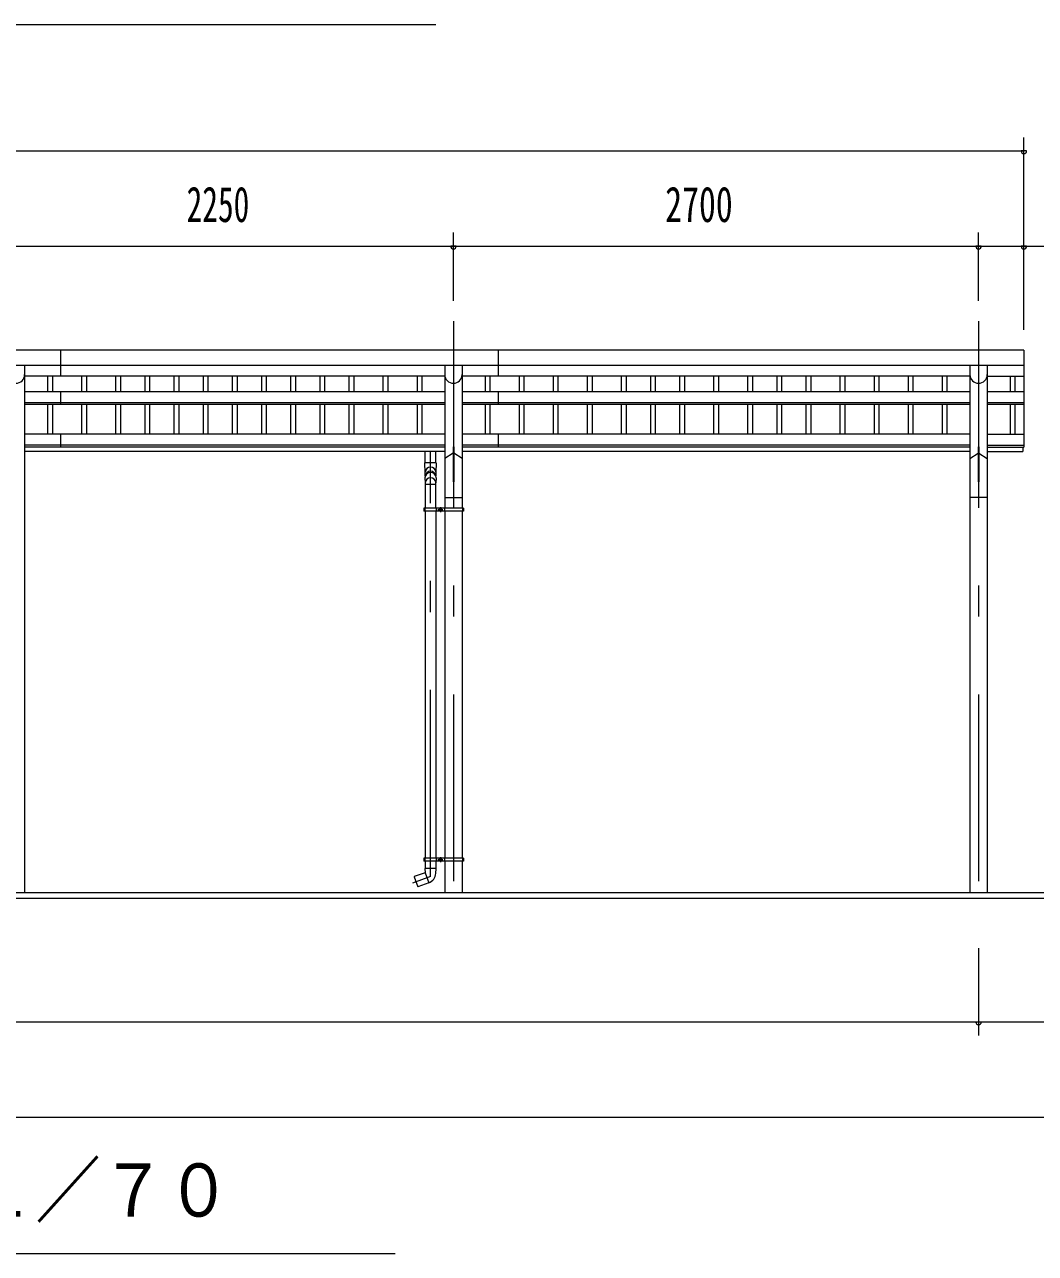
# Model space of a CAD drawing. Units: millimetres, scale not verified. Extents: x -31992 to 32005, y -14700 to 14700.
# Drawn here: x -1331 to 3867, y 1303 to 7623 of the extents above; entities that cross this region are included whole.
import ezdxf
from ezdxf.enums import TextEntityAlignment as Align

# ---------------------------------------------------------------- set-up
doc = ezdxf.new("R2010")
doc.units = ezdxf.units.MM
doc.header["$LTSCALE"] = 80
doc.linetypes.add('USER3', pattern=[24, 12, -5, 2, -5])
for name, color, linetype, lineweight in [('0-2_1-07BOLD', 7, 'Continuous', 18), ('0-3_1-27CENTER', 3, 'USER3', 18), ('0-4_1-47THIN', 4, 'Continuous', 18), ('0-5_1-57DIM', 3, 'Continuous', 18)]:
    doc.layers.add(name, color=color, linetype=linetype, lineweight=lineweight)
doc.styles.add('ＭＳ ゴシック', font='')
doc.styles.get('ＭＳ ゴシック').set_extended_font_data('MS Gothic')

msp = doc.modelspace()

# ---------------------------------------------------------------- linework, layer by layer
at = {"layer": '0-2_1-07BOLD'}
for p, q in [((-1145.62, 5947.54), (-1145.62, 5815.14)), ((1104.38, 5947.54), (1104.38, 5815.14)), ((3807.38, 5947.54), (3807.38, 5448.34)), ((-6858.63, 5870.39), (3807.38, 5870.39)), ((-1331.07, 5870.39), (-1331.07, 3157.54)), ((829.83, 5815.14), (-1331.07, 5815.14)), ((829.82, 5870.39), (829.82, 5135.54)), ((918.92, 5870.39), (918.92, 5135.54)), ((3529.83, 5815.14), (918.93, 5815.14)), ((3529.83, 5870.39), (3529.83, 3157.54)), ((3618.93, 5870.39), (3618.93, 3157.54)), ((3618.93, 5815.14), (3807.38, 5815.14)), ((-1331.07, 5735.83), (829.83, 5735.83)), ((-1145.62, 5735.83), (-1145.62, 5669.9)), ((918.93, 5735.83), (3529.83, 5735.83)), ((1104.38, 5735.83), (1104.38, 5669.9)), ((3618.93, 5735.83), (3807.38, 5735.83)), ((-1331.07, 5678.13), (829.83, 5678.13)), ((-1331.07, 5669.9), (829.83, 5669.9)), ((918.93, 5678.13), (3529.83, 5678.13)), ((918.93, 5669.9), (3529.83, 5669.9)), ((3618.93, 5678.13), (3807.38, 5678.13)), ((3618.93, 5669.9), (3807.38, 5669.9)), ((829.83, 5515.32), (-1331.07, 5515.32)), ((-1145.62, 5515.32), (-1145.62, 5448.34)), ((3529.83, 5515.32), (918.93, 5515.32)), ((1104.38, 5515.32), (1104.38, 5448.34)), ((3618.93, 5515.32), (3807.38, 5515.32)), ((829.83, 5460.21), (-1331.07, 5460.21)), ((829.83, 5448.34), (-1331.07, 5448.34)), ((872.13, 5450.76), (876.63, 5450.76)), ((876.63, 5450.76), (876.63, 5270.12)), ((3529.83, 5460.21), (918.93, 5460.21)), ((3529.83, 5448.34), (918.93, 5448.34)), ((3572.13, 5450.76), (3572.13, 5270.12)), ((3576.63, 5450.76), (3572.13, 5450.76)), ((3576.63, 5450.76), (3576.63, 5270.12)), ((3618.93, 5460.21), (3807.38, 5460.21)), ((3618.93, 5448.34), (3807.38, 5448.34)), ((3802.38, 5448.34), (3802.38, 5427.54)), ((829.83, 5427.54), (-1331.07, 5427.54)), ((728.88, 5367.92), (728.88, 5427.54)), ((783.88, 5367.92), (783.88, 5427.54)), ((872.13, 5418.05), (829.83, 5390.12)), ((918.92, 5390.12), (876.63, 5418.05)), ((3529.83, 5427.54), (918.93, 5427.54)), ((3529.83, 5390.12), (3572.13, 5418.06)), ((3576.63, 5418.06), (3618.93, 5390.12)), ((3618.93, 5427.54), (3802.38, 5427.54)), ((785.87, 5367.92), (726.88, 5367.92)), ((728.88, 5318.25), (726.88, 5367.92)), ((728.88, 5300.16), (728.88, 5318.25)), ((785.87, 5367.92), (783.88, 5318.25)), ((783.88, 5318.25), (783.88, 5300.15)), ((728.88, 5258.27), (783.88, 5258.27)), ((785.87, 5291.18), (783.88, 5265.21)), ((783.88, 5135.54), (783.88, 5265.21)), ((3576.63, 5270.12), (3572.13, 5270.12)), ((829.83, 5189.54), (918.92, 5189.54)), ((3618.93, 5189.54), (3529.83, 5189.54)), ((926.62, 5135.54), (721.17, 5135.54)), ((721.17, 5135.54), (721.17, 5119.54)), ((727.27, 5127.54), (721.17, 5127.54)), ((727.27, 5135.54), (727.27, 5119.54)), ((728.87, 5119.54), (728.87, 3335.54)), ((783.88, 5119.54), (783.88, 3335.54)), ((785.48, 5135.54), (785.48, 5119.54)), ((801.85, 5130.43), (801.85, 5124.65)), ((806.85, 5121.77), (801.85, 5124.65)), ((811.85, 5124.65), (806.85, 5121.77)), ((811.85, 5130.43), (811.85, 5124.65)), ((828.22, 5135.54), (828.22, 5119.54)), ((829.83, 5119.54), (829.83, 3335.54)), ((918.93, 5119.54), (918.93, 3335.54)), ((920.52, 5135.54), (920.52, 5119.54)), ((926.62, 5127.54), (920.52, 5127.54)), ((721.17, 3335.54), (721.17, 3319.54)), ((926.62, 3335.54), (721.17, 3335.54)), ((727.27, 3327.54), (721.17, 3327.54)), ((926.62, 3319.54), (721.17, 3319.54)), ((727.27, 3335.54), (727.27, 3319.54)), ((728.87, 3319.54), (728.87, 3282.63)), ((783.88, 3319.54), (783.88, 3282.63)), ((785.48, 3335.54), (785.48, 3319.54)), ((806.85, 3333.31), (801.85, 3330.43)), ((801.85, 3330.43), (801.85, 3324.65)), ((811.85, 3330.43), (806.85, 3333.31)), ((828.22, 3335.54), (828.22, 3319.54)), ((829.83, 3319.54), (829.83, 3157.54)), ((918.93, 3319.54), (918.93, 3157.54)), ((920.52, 3335.54), (920.52, 3319.54)), ((926.62, 3327.54), (920.52, 3327.54)), ((926.62, 3335.54), (926.62, 3319.54)), ((672.67, 3239.64), (691.3, 3188.43)), ((728.87, 3260.63), (672.96, 3240.28)), ((785.38, 3282.63), (727.37, 3282.63)), ((783.62, 3256.84), (785.38, 3282.63)), ((747.41, 3208.85), (691.3, 3188.43)), ((4124.38, 3127.54), (-7175.62, 3127.54))]:
    msp.add_line(p, q, dxfattribs=at)
for points in [[(3807.38, 5947.54), (-6858.63, 5947.54), (-6858.63, 5448.34)], [(872.13, 5450.76), (872.13, 5270.12), (876.63, 5270.12)], [(726.88, 5291.05), (728.88, 5265.21), (728.88, 5135.54)], [(926.62, 5135.54), (926.62, 5119.54), (721.17, 5119.54)], [(811.85, 5130.43), (806.85, 5133.31), (801.85, 5130.43)], [(811.85, 3330.43), (811.85, 3324.65), (806.85, 3321.77), (801.85, 3324.65)], [(727.38, 3282.63), (728.87, 3260.63), (747.69, 3208.95)], [(3974.38, 3157.54), (-7025.62, 3157.54), (-7025.62, 3127.54)]]:
    msp.add_lwpolyline(points, dxfattribs=at)
for centre, radius in [((806.85, 5127.54), 6.25), ((806.85, 5127.54), 4.9), ((806.85, 3327.54), 6.25), ((806.85, 3327.54), 4.9)]:
    msp.add_circle(centre, radius, dxfattribs=at)
for centre, radius, start, end in [((-1375.62, 5822.09), 44.55, 180, 0), ((874.38, 5822.09), 44.55, 180, 0), ((3574.38, 5822.09), 44.55, 180, 0), ((756.38, 5289.34), 29.55, 3.56303, 176.43697), ((756.38, 5318.55), 27.55, 3.55867, 176.44133), ((756.38, 5297.84), 27.55, 3.55867, 176.44133), ((756.38, 5264.23), 27.55, 3.55867, 176.44133), ((673.14, 3239.81), 0.5, 110.00041, 199.99861), ((728.75, 3260.59), 55, 289.83269, 356.09424)]:
    msp.add_arc(centre, radius, start, end, dxfattribs=at)
at = {"layer": '0-3_1-27CENTER'}
for p, q in [((874.38, 6097.54), (874.38, 2977.54)), ((3574.38, 6097.54), (3574.38, 2977.54)), ((756.38, 3241.38), (756.38, 5427.54)), ((819.35, 5127.54), (794.35, 5127.54)), ((806.85, 5140.04), (806.85, 5115.04)), ((819.35, 3327.54), (794.35, 3327.54)), ((806.85, 3340.04), (806.85, 3315.04)), ((756.38, 3241.38), (663.11, 3207.43))]:
    msp.add_line(p, q, dxfattribs=at)
at = {"layer": '0-4_1-47THIN'}
for p, q in [((-1213.12, 5815.14), (-1213.12, 5735.83)), ((-1188.12, 5815.14), (-1188.12, 5735.83)), ((-1038.12, 5815.14), (-1038.12, 5735.83)), ((-1013.12, 5815.14), (-1013.12, 5735.83)), ((-863.12, 5815.14), (-863.12, 5735.83)), ((-838.12, 5815.14), (-838.12, 5735.83)), ((-713.12, 5815.14), (-713.12, 5735.83)), ((-688.12, 5815.14), (-688.12, 5735.83)), ((-563.12, 5815.14), (-563.12, 5735.83)), ((-538.12, 5815.14), (-538.12, 5735.83)), ((-413.12, 5815.14), (-413.12, 5735.83)), ((-388.12, 5815.14), (-388.12, 5735.83)), ((-263.12, 5815.14), (-263.12, 5735.83)), ((-238.12, 5815.14), (-238.12, 5735.83)), ((-113.12, 5815.14), (-113.12, 5735.83)), ((-88.12, 5815.14), (-88.12, 5735.83)), ((36.88, 5815.14), (36.88, 5735.83)), ((61.88, 5815.14), (61.88, 5735.83)), ((186.88, 5815.14), (186.88, 5735.83)), ((211.88, 5815.14), (211.88, 5735.83)), ((336.88, 5815.14), (336.88, 5735.83)), ((361.88, 5815.14), (361.88, 5735.83)), ((511.88, 5815.14), (511.88, 5735.83)), ((536.88, 5815.14), (536.88, 5735.83)), ((686.88, 5815.14), (686.88, 5735.83)), ((711.88, 5815.14), (711.88, 5735.83)), ((1036.88, 5815.14), (1036.88, 5735.83)), ((1061.88, 5815.14), (1061.88, 5735.83)), ((1211.88, 5815.14), (1211.88, 5735.83)), ((1236.88, 5815.14), (1236.88, 5735.83)), ((1386.88, 5815.14), (1386.88, 5735.83)), ((1411.88, 5815.14), (1411.88, 5735.83)), ((1561.88, 5815.14), (1561.88, 5735.83)), ((1586.88, 5815.14), (1586.88, 5735.83)), ((1736.88, 5815.14), (1736.88, 5735.83)), ((1761.88, 5815.14), (1761.88, 5735.83)), ((1886.88, 5815.14), (1886.88, 5735.83)), ((1911.88, 5815.14), (1911.88, 5735.83)), ((2036.88, 5815.14), (2036.88, 5735.83)), ((2061.88, 5815.14), (2061.88, 5735.83)), ((2211.88, 5815.14), (2211.88, 5735.83)), ((2236.88, 5815.14), (2236.88, 5735.83)), ((2386.88, 5815.14), (2386.88, 5735.83)), ((2411.88, 5815.14), (2411.88, 5735.83)), ((2536.88, 5815.14), (2536.88, 5735.83)), ((2561.88, 5815.14), (2561.88, 5735.83)), ((2686.88, 5815.14), (2686.88, 5735.83)), ((2711.88, 5815.14), (2711.88, 5735.83)), ((2861.88, 5815.14), (2861.88, 5735.83)), ((2886.88, 5815.14), (2886.88, 5735.83)), ((3036.88, 5815.14), (3036.88, 5735.83)), ((3061.88, 5815.14), (3061.88, 5735.83)), ((3211.88, 5815.14), (3211.88, 5735.83)), ((3236.88, 5815.14), (3236.88, 5735.83)), ((3386.88, 5815.14), (3386.88, 5735.83)), ((3411.88, 5815.14), (3411.88, 5735.83)), ((3736.88, 5815.14), (3736.88, 5735.83)), ((3761.88, 5815.14), (3761.88, 5735.83)), ((-1213.12, 5669.9), (-1213.12, 5515.32)), ((-1188.12, 5669.9), (-1188.12, 5515.32)), ((-1038.12, 5669.9), (-1038.12, 5515.32)), ((-1013.12, 5669.9), (-1013.12, 5515.32)), ((-863.12, 5669.9), (-863.12, 5515.32)), ((-838.12, 5669.9), (-838.12, 5515.32)), ((-713.12, 5669.9), (-713.12, 5515.32)), ((-688.12, 5669.9), (-688.12, 5515.32)), ((-563.12, 5669.9), (-563.12, 5515.32)), ((-538.12, 5669.9), (-538.12, 5515.32)), ((-413.12, 5669.9), (-413.12, 5515.32)), ((-388.12, 5669.9), (-388.12, 5515.32)), ((-263.12, 5669.9), (-263.12, 5515.32)), ((-238.12, 5669.9), (-238.12, 5515.32)), ((-113.12, 5669.9), (-113.12, 5515.32)), ((-88.12, 5669.9), (-88.12, 5515.32)), ((36.88, 5669.9), (36.88, 5515.32)), ((61.88, 5669.9), (61.88, 5515.32)), ((186.88, 5669.9), (186.88, 5515.32)), ((211.88, 5669.9), (211.88, 5515.32)), ((336.88, 5669.9), (336.88, 5515.32)), ((361.88, 5669.9), (361.88, 5515.32)), ((511.88, 5669.9), (511.88, 5515.32)), ((536.88, 5669.9), (536.88, 5515.32)), ((686.88, 5669.9), (686.88, 5515.32)), ((711.88, 5669.9), (711.88, 5515.32)), ((1036.88, 5669.9), (1036.88, 5515.32)), ((1061.88, 5669.9), (1061.88, 5515.32)), ((1211.88, 5669.9), (1211.88, 5515.32)), ((1236.88, 5669.9), (1236.88, 5515.32)), ((1386.88, 5669.9), (1386.88, 5515.32)), ((1411.88, 5669.9), (1411.88, 5515.32)), ((1561.88, 5669.9), (1561.88, 5515.32)), ((1586.88, 5669.9), (1586.88, 5515.32)), ((1736.88, 5669.9), (1736.88, 5515.32)), ((1761.88, 5669.9), (1761.88, 5515.32)), ((1886.88, 5669.9), (1886.88, 5515.32)), ((1911.88, 5669.9), (1911.88, 5515.32)), ((2036.88, 5669.9), (2036.88, 5515.32)), ((2061.88, 5669.9), (2061.88, 5515.32)), ((2211.88, 5669.9), (2211.88, 5515.32)), ((2236.88, 5669.9), (2236.88, 5515.32)), ((2386.88, 5669.9), (2386.88, 5515.32)), ((2411.88, 5669.9), (2411.88, 5515.32)), ((2536.88, 5669.9), (2536.88, 5515.32)), ((2561.88, 5669.9), (2561.88, 5515.32)), ((2686.88, 5669.9), (2686.88, 5515.32)), ((2711.88, 5669.9), (2711.88, 5515.32)), ((2861.88, 5669.9), (2861.88, 5515.32)), ((2886.88, 5669.9), (2886.88, 5515.32)), ((3036.88, 5669.9), (3036.88, 5515.32)), ((3061.88, 5669.9), (3061.88, 5515.32)), ((3211.88, 5669.9), (3211.88, 5515.32)), ((3236.88, 5669.9), (3236.88, 5515.32)), ((3386.88, 5669.9), (3386.88, 5515.32)), ((3411.88, 5669.9), (3411.88, 5515.32)), ((3736.88, 5669.9), (3736.88, 5515.32)), ((3761.88, 5669.9), (3761.88, 5515.32))]:
    msp.add_line(p, q, dxfattribs=at)
at = {"layer": '0-5_1-57DIM'}
for p, q in [((-3835.62, 7622.54), (784.38, 7622.54)), ((3807.37, 6052.54), (3807.37, 7042.54)), ((-6858.63, 6972.54), (3807.37, 6972.54)), ((3821.37, 6972.54), (3793.37, 6972.54)), ((874.37, 6202.54), (874.37, 6552.54)), ((3574.37, 6202.54), (3574.37, 6552.54)), ((-7408.13, 6482.54), (4356.87, 6482.54)), ((888.37, 6482.54), (860.37, 6482.54)), ((3588.37, 6482.54), (3560.37, 6482.54)), ((3821.37, 6482.54), (3793.37, 6482.54)), ((3574.38, 2872.54), (3574.38, 2422.54)), ((4523.88, 2492.54), (-7575.12, 2492.54)), ((3588.38, 2492.54), (3560.38, 2492.54)), ((-7025.62, 2002.54), (3974.38, 2002.54)), ((-3625.62, 1302.54), (574.38, 1302.54))]:
    msp.add_line(p, q, dxfattribs=at)
for centre in [(3807.37, 6972.54), (874.37, 6482.54), (3574.37, 6482.54), (3807.37, 6482.54), (3574.38, 2492.54)]:
    msp.add_arc(centre, 14, 180, 0, dxfattribs=at)

# ---------------------------------------------------------------- texts
at = {"layer": '0-5_1-57DIM', "color": 7, "style": 'ＭＳ ゴシック'}
for s, height, width, p in [('2250', 182.3, 0.65, (-497.98, 6552.54)), ('2700', 182.3, 0.7, (1963.13, 6552.54)), ('正面図\u3000Ｓ＝１／７０', 273.5, 0.9, (-3625.62, 1409.85))]:
    msp.add_text(s, height=height, dxfattribs=dict(at, width=width)).set_placement(p, align=Align.BOTTOM_LEFT)

doc.saveas('drawing.dxf')
